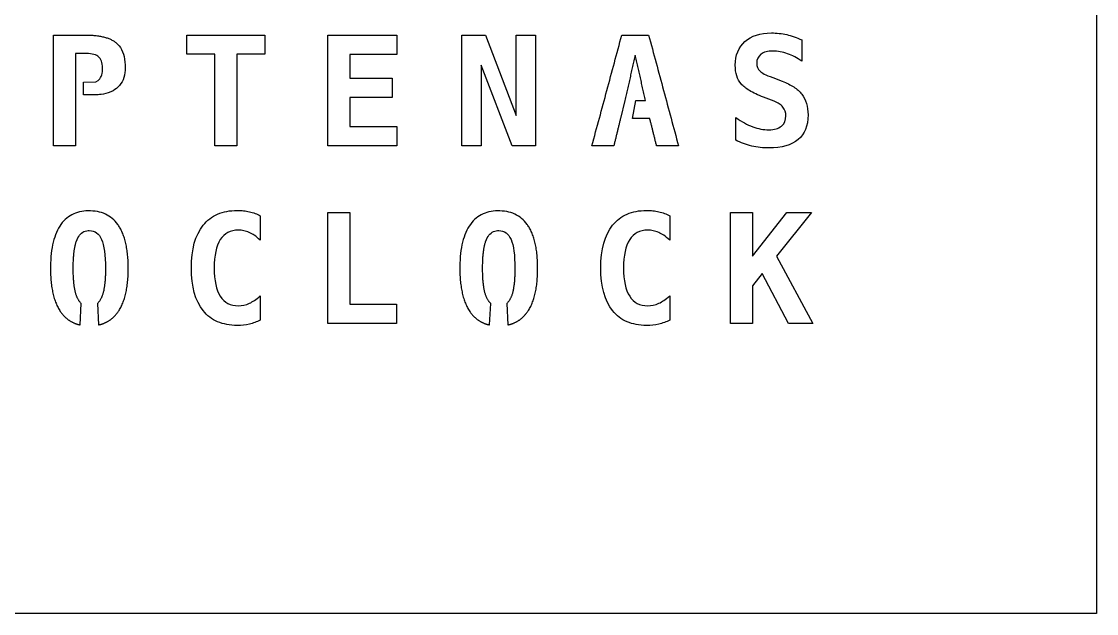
# Model space of a CAD drawing. Extents: x 14 to 293, y 10 to 290.
# Drawn here: x 161.8 to 293.2, y 10.1 to 82.4 of the extents above; entities that cross this region are included whole.
import ezdxf

# ---------------------------------------------------------------- set-up
doc = ezdxf.new("R2010")
doc.units = 0
doc.layers.add('Layer_1', color=7, linetype='CONTINUOUS')

msp = doc.modelspace()

# ---------------------------------------------------------------- linework, layer by layer
at = {"layer": 'Layer_1', "color": 5}
for points in [[(293.161773, 10.134256), (13.76052, 10.134256), (13.76052, 289.5355), (293.161773, 289.5355)], [(188.137895, 67.22428), (185.464889, 67.22428), (185.464889, 78.415499), (182.030582, 78.415499), (182.030582, 80.753368), (191.572205, 80.753368), (191.572205, 78.415499), (188.137895, 78.415499)], [(207.685121, 67.22428), (199.257573, 67.22428), (199.257573, 80.753368), (207.685121, 80.753368), (207.685121, 78.397156), (201.930582, 78.397156), (201.930582, 75.479317), (207.141135, 75.479317), (207.141135, 73.123457), (201.930582, 73.123457), (201.930582, 69.580495), (207.685121, 69.580495)], [(215.642269, 80.753368), (218.514954, 80.753368), (222.284401, 70.921761), (222.284401, 80.753368), (224.640611, 80.753368), (224.640611, 67.22428), (221.785923, 67.22428), (217.998482, 77.056594), (217.998482, 67.22428), (215.642269, 67.22428)], [(236.890348, 72.770325), (236.969723, 72.770325), (237.048395, 72.770325), (237.127418, 72.770325), (237.206441, 72.770325), (237.285464, 72.770325), (237.364484, 72.770325), (237.443507, 72.770325), (237.522531, 72.770325), (237.601551, 72.770325), (237.680574, 72.770325), (237.759597, 72.770325), (237.838618, 72.770325), (237.917641, 72.770325), (237.996667, 72.770325), (238.075332, 72.770325), (238.035825, 72.943188), (237.996309, 73.116048), (237.956447, 73.289263), (237.916937, 73.462126), (237.877424, 73.635341), (237.837914, 73.808204), (237.798049, 73.981416), (237.758539, 74.154279), (237.719026, 74.327493), (237.679164, 74.500356), (237.639651, 74.673571), (237.599789, 74.846431), (237.559924, 75.019294), (237.520414, 75.192506), (237.480901, 75.365369), (237.441391, 75.538587), (237.401526, 75.711447), (237.362016, 75.88431), (237.322503, 76.057522), (237.282641, 76.230739), (237.243128, 76.4036), (237.203618, 76.576462), (237.163753, 76.749677), (237.124243, 76.922892), (237.084732, 77.095755), (237.044513, 77.268615), (237.005, 77.441475), (236.965493, 77.61469), (236.925977, 77.787905), (236.886118, 77.960768), (236.846605, 78.133631), (236.807092, 78.306491), (236.767582, 78.133631), (236.728069, 77.960768), (236.68891, 77.787905), (236.6494, 77.61469), (236.610242, 77.441475), (236.570729, 77.268615), (236.531219, 77.095755), (236.49206, 76.922892), (236.452902, 76.749677), (236.413037, 76.576462), (236.373879, 76.4036), (236.334721, 76.230739), (236.29521, 76.057522), (236.2557, 75.88431), (236.216542, 75.711447), (236.177381, 75.538587), (236.137871, 75.365369), (236.09836, 75.192506), (236.059202, 75.019294), (236.019689, 74.846431), (235.980528, 74.673571), (235.941018, 74.500356), (235.901508, 74.327493), (235.862349, 74.154279), (235.823191, 73.981416), (235.783326, 73.808204), (235.744168, 73.635341), (235.70501, 73.462126), (235.665499, 73.289263), (235.625987, 73.116048), (235.586828, 72.943188), (235.547318, 72.770325), (235.012857, 70.568278), (234.987087, 70.463854), (234.961687, 70.35908), (234.936287, 70.254656), (234.910887, 70.150233), (234.885116, 70.04581), (234.859716, 69.941033), (234.834316, 69.836967), (234.808916, 69.732541), (234.783146, 69.627766), (234.757746, 69.523345), (234.732346, 69.418922), (234.706946, 69.314147), (234.681175, 69.209724), (234.655775, 69.105301), (234.630375, 69.000881), (234.604605, 68.896452), (234.579549, 68.792034), (234.554149, 68.687609), (234.528749, 68.582834), (234.503005, 68.478411), (234.477605, 68.373987), (234.452205, 68.269212), (234.426805, 68.164792), (234.401035, 68.060369), (234.375635, 67.9563), (234.350235, 67.85152), (234.324835, 67.747102), (234.299064, 67.642676), (234.273664, 67.537902), (234.248264, 67.433478), (234.222494, 67.329055), (234.197094, 67.22428), (234.113483, 67.22428), (234.030226, 67.22428), (233.946266, 67.22428), (233.86301, 67.22428), (233.779401, 67.22428), (233.695793, 67.22428), (233.612539, 67.22428), (233.528928, 67.22428), (233.445317, 67.22428), (233.361709, 67.22428), (233.278452, 67.22428), (233.194492, 67.22428), (233.111236, 67.22428), (233.02763, 67.22428), (232.944019, 67.22428), (232.860411, 67.22428), (232.777154, 67.22428), (232.693546, 67.22428), (232.609935, 67.22428), (232.526327, 67.22428), (232.443073, 67.22428), (232.35911, 67.22428), (232.275856, 67.22428), (232.192245, 67.22428), (232.108637, 67.22428), (232.025029, 67.22428), (231.941772, 67.22428), (231.858164, 67.22428), (231.774555, 67.22428), (231.691302, 67.22428), (231.607339, 67.22428), (231.524085, 67.22428), (231.63803, 67.647614), (231.75233, 68.070246), (231.866279, 68.492875), (231.980579, 68.915508), (232.094527, 69.338134), (232.208475, 69.76147), (232.322777, 70.1841), (232.437075, 70.60673), (232.551023, 71.029359), (232.664971, 71.452343), (232.779274, 71.87497), (232.893574, 72.297954), (233.007519, 72.720584), (233.121467, 73.143565), (233.235767, 73.566195), (233.350067, 73.988824), (233.464015, 74.411456), (233.577963, 74.83479), (233.692266, 75.257419), (233.806566, 75.680051), (233.920514, 76.102678), (234.034462, 76.525662), (234.148762, 76.948644), (234.263062, 77.371273), (234.37701, 77.793906), (234.490956, 78.216532), (234.604904, 78.639514), (234.719558, 79.062146), (234.833504, 79.485128), (234.947455, 79.907757), (235.061403, 80.330741), (235.176055, 80.753368), (235.278007, 80.753368), (235.380313, 80.753368), (235.482619, 80.753368), (235.584571, 80.753368), (235.68688, 80.753368), (235.789184, 80.753368), (235.891491, 80.753368), (235.993445, 80.753368), (236.095752, 80.753368), (236.198055, 80.753368), (236.300362, 80.753368), (236.402316, 80.753368), (236.50462, 80.753368), (236.606927, 80.753368), (236.708881, 80.753368), (236.811185, 80.753368), (236.913494, 80.753368), (237.015798, 80.753368), (237.118107, 80.753368), (237.220411, 80.753368), (237.322717, 80.753368), (237.424669, 80.753368), (237.526976, 80.753368), (237.629282, 80.753368), (237.731588, 80.753368), (237.83354, 80.753368), (237.935847, 80.753368), (238.038153, 80.753368), (238.140457, 80.753368), (238.242414, 80.753368), (238.344721, 80.753368), (238.447024, 80.753368), (238.560972, 80.330741), (238.675272, 79.907757), (238.789221, 79.485128), (238.903521, 79.062146), (239.017469, 78.639514), (239.131769, 78.216532), (239.245717, 77.793906), (239.360017, 77.371273), (239.473968, 76.948644), (239.587913, 76.525662), (239.702213, 76.102678), (239.816513, 75.680051), (239.930461, 75.257419), (240.044409, 74.83479), (240.158709, 74.411456), (240.273009, 73.988824), (240.38696, 73.566195), (240.500908, 73.143565), (240.615208, 72.720584), (240.729508, 72.297954), (240.843456, 71.87497), (240.957402, 71.452343), (241.071702, 71.029359), (241.186004, 70.60673), (241.29995, 70.1841), (241.413898, 69.76147), (241.527846, 69.338134), (241.6425, 68.915508), (241.756449, 68.492875), (241.870397, 68.070246), (241.984342, 67.647614), (242.098997, 67.22428), (242.015034, 67.22428), (241.93178, 67.22428), (241.848172, 67.22428), (241.764561, 67.22428), (241.680955, 67.22428), (241.597699, 67.22428), (241.513736, 67.22428), (241.430482, 67.22428), (241.346871, 67.22428), (241.26326, 67.22428), (241.179654, 67.22428), (241.096398, 67.22428), (241.012787, 67.22428), (240.929181, 67.22428), (240.845925, 67.22428), (240.762316, 67.22428), (240.678708, 67.22428), (240.5951, 67.22428), (240.511843, 67.22428), (240.427883, 67.22428), (240.344624, 67.22428), (240.261018, 67.22428), (240.177407, 67.22428), (240.093796, 67.22428), (240.010543, 67.22428), (239.92658, 67.22428), (239.843326, 67.22428), (239.759718, 67.22428), (239.676109, 67.22428), (239.592501, 67.22428), (239.509244, 67.22428), (239.425636, 67.22428), (239.399522, 67.329055), (239.373407, 67.433478), (239.347637, 67.537902), (239.321523, 67.642676), (239.295091, 67.747102), (239.26932, 67.85152), (239.243206, 67.9563), (239.217092, 68.060369), (239.190977, 68.164792), (239.164863, 68.269212), (239.139092, 68.373987), (239.112978, 68.478411), (239.086864, 68.582834), (239.060749, 68.687609), (239.034635, 68.792034), (239.00852, 68.896452), (238.98275, 69.000881), (238.956292, 69.105301), (238.930521, 69.209724), (238.904407, 69.314147), (238.878293, 69.418922), (238.852178, 69.523345), (238.826064, 69.627766), (238.800293, 69.732541), (238.774179, 69.836967), (238.748065, 69.941033), (238.72195, 70.04581), (238.695836, 70.150233), (238.669722, 70.254656), (238.643951, 70.35908), (238.617519, 70.463854), (238.591749, 70.568278), (238.479917, 70.568278), (238.367734, 70.568278), (238.256254, 70.568278), (238.144426, 70.568278), (238.03224, 70.568278), (237.92076, 70.568278), (237.808577, 70.568278), (237.696745, 70.568278), (237.585269, 70.568278), (237.473085, 70.568278), (237.361254, 70.568278), (237.249777, 70.568278), (237.137594, 70.568278), (237.025759, 70.568278), (236.913928, 70.568278), (236.802099, 70.568278), (236.690268, 70.568278), (236.578084, 70.568278), (236.466605, 70.568278), (236.889941, 72.770325)], [(199.275957, 45.554371), (199.275957, 59.083099), (201.948965, 59.083099), (201.948965, 47.910221), (207.666812, 47.910221), (207.666812, 45.554371)], [(248.46144, 59.083099), (251.134449, 59.083099), (251.134449, 53.737081), (255.320882, 59.083099), (258.347377, 59.083099), (254.079806, 53.754718), (258.501541, 45.554371), (255.529374, 45.554371), (252.321555, 51.643687), (251.134449, 50.139433), (251.134449, 45.554371), (248.46144, 45.554371)]]:
    msp.add_lwpolyline(points, close=True, dxfattribs=at)
for points in [[(171.083555, 73.460798), (169.414558, 73.460798), (169.414558, 74.982337), (170.912459, 75.023964), (171.207382, 75.200706), (171.321682, 75.305129), (171.419049, 75.421897), (171.505126, 75.55525), (171.579916, 75.705888), (171.642709, 75.874869), (171.690337, 76.068544), (171.722084, 76.288326), (171.736901, 76.501757), (171.739547, 76.728595), (171.728593, 76.964252), (171.702849, 77.181562), (171.662632, 77.380883), (171.606893, 77.56221), (171.537043, 77.725199), (171.452376, 77.87019), (171.404751, 77.936159), (171.297859, 78.053988), (171.173328, 78.156644), (171.029395, 78.24625), (170.866057, 78.322805), (170.68332, 78.38595), (170.48153, 78.436047), (170.260335, 78.472382), (170.019739, 78.495665), (169.760093, 78.505878), (169.574181, 78.506143), (169.495414, 78.506143), (168.432491, 78.506143), (168.432491, 74.81819), (168.432491, 73.694234), (168.432491, 72.570983), (168.432491, 67.224259), (165.759482, 67.224259), (165.759482, 80.753347), (168.896043, 80.753347), (169.136991, 80.753347), (169.378291, 80.753347), (169.619594, 80.753347)], [(257.165073, 80.163876), (257.165073, 77.554365)], [(173.371047, 79.829086), (173.574953, 79.645288), (173.7584, 79.441029), (173.921738, 79.215956), (174.064261, 78.970071), (174.186673, 78.70372), (174.288627, 78.417618), (174.370825, 78.114581), (174.433619, 77.796022), (174.476304, 77.46088), (174.499588, 77.109513), (174.503106, 76.771902), (174.487205, 76.41136), (174.461805, 76.159125), (174.409595, 75.846562), (174.336218, 75.561164), (174.24132, 75.297287), (174.124197, 75.049279), (173.985552, 74.817153), (173.824334, 74.600546), (173.651471, 74.410395), (173.460264, 74.239297), (173.250714, 74.086545), (173.022114, 73.952841), (172.771641, 73.837837)], [(253.60412, 75.551636), (254.754885, 75.117013)], [(253.803087, 72.670136), (252.48898, 73.168613)], [(249.091363, 67.922079), (249.091363, 70.685753)], [(173.611799, 57.618553), (173.453401, 57.824576), (173.28583, 58.017196), (173.109088, 58.196758), (172.923174, 58.362919), (172.728789, 58.515319), (172.524531, 58.654312), (172.311806, 58.779902), (172.089556, 58.892085), (171.858485, 58.990161), (171.617537, 59.074121), (171.367416, 59.144326), (171.108124, 59.200418), (170.839307, 59.242396), (170.561318, 59.270252), (170.274155, 59.284354), (169.98805, 59.284354), (169.716056, 59.271654), (169.450766, 59.24554), (169.192181, 59.206381), (168.939943, 59.154171), (168.694761, 59.088906), (168.45593, 59.010942), (168.224152, 58.919922), (167.998727, 58.815147), (167.782121, 58.694849), (167.573981, 58.558679), (167.37466, 58.405924), (167.183805, 58.236943), (167.00142, 58.052086), (166.827854, 57.851), (166.662751, 57.63369), (166.508941, 57.404384), (166.366769, 57.1652), (166.234126, 56.913314), (166.111357, 56.649083), (165.998115, 56.372151), (165.894398, 56.08252), (165.800558, 55.780538), (165.716244, 55.465864), (165.641457, 55.13813), (165.57584, 54.797698), (165.519746, 54.443858), (165.473179, 54.076968), (165.435785, 53.697026), (165.40793, 53.304027), (165.38888, 52.897979), (165.379355, 52.478173)], [(223.622047, 57.618553), (223.463652, 57.824576), (223.29608, 58.017196), (223.119339, 58.196758), (222.933424, 58.362919), (222.738688, 58.515319), (222.534782, 58.654312), (222.322057, 58.779902), (222.099807, 58.892085), (221.868735, 58.990161), (221.627787, 59.074121), (221.377666, 59.144326), (221.118372, 59.200418), (220.849555, 59.242396), (220.571568, 59.270252), (220.284402, 59.284354), (219.998301, 59.284354), (219.726306, 59.271654), (219.461017, 59.24554), (219.202429, 59.206381), (218.950191, 59.154171), (218.705009, 59.088906), (218.466178, 59.010942), (218.2344, 58.919922), (218.008975, 58.815147), (217.792369, 58.694849), (217.584229, 58.558679), (217.38491, 58.405924), (217.194053, 58.236943), (217.011671, 58.052086), (216.838101, 57.851), (216.673001, 57.63369), (216.519189, 57.404384), (216.37702, 57.1652), (216.244374, 56.913314), (216.121607, 56.649083), (216.008014, 56.372151), (215.904646, 56.08252), (215.810812, 55.780538), (215.726494, 55.465864), (215.651704, 55.13813), (215.586088, 54.797698), (215.529996, 54.443858), (215.483075, 54.076968), (215.446036, 53.697026), (215.418178, 53.304027), (215.399128, 52.897979), (215.389629, 52.478173)], [(191.010439, 58.684282), (191.010439, 55.712114)], [(241.020687, 58.684282), (241.020687, 55.712114)], [(168.521179, 55.497643), (168.6316, 55.788335), (168.724382, 55.983068), (168.825982, 56.158752), (168.9364, 56.315385), (169.055994, 56.453675), (169.184757, 56.572915), (169.322694, 56.673456), (169.472978, 56.754244), (169.635257, 56.81563), (169.809176, 56.857963), (169.995445, 56.880532), (170.126679, 56.884766), (170.376448, 56.867832), (170.608223, 56.816326), (170.822361, 56.730598), (171.019211, 56.610652), (171.198773, 56.456842), (171.360346, 56.268107), (171.504279, 56.045502), (171.630927, 55.788327), (171.741349, 55.497637), (171.836953, 55.16426), (171.91809, 54.788549), (171.984061, 54.370153), (172.03592, 53.909778), (172.07261, 53.40636), (172.094861, 52.860609)], [(218.531429, 55.497643), (218.641496, 55.788335), (218.734629, 55.983068), (218.836229, 56.158752), (218.946651, 56.315385), (219.066242, 56.453675), (219.195007, 56.572915), (219.332942, 56.673456), (219.483228, 56.754244), (219.645153, 56.81563), (219.819426, 56.857963), (220.005693, 56.880532), (220.136926, 56.884766), (220.386693, 56.867832), (220.618471, 56.816326), (220.832609, 56.730598), (221.029459, 56.610652), (221.208671, 56.456842), (221.370596, 56.268107), (221.514532, 56.045502), (221.641181, 55.788327), (221.751599, 55.497637), (221.847204, 55.16426), (221.928341, 54.788549), (221.994309, 54.370153), (222.04617, 53.909778), (222.08286, 53.40636), (222.105085, 52.860609)], [(191.010439, 48.924993), (191.010439, 45.952833)], [(241.020687, 48.924993), (241.020687, 45.952833)], [(168.990912, 45.3644), (169.149662, 47.998248), (169.14948, 47.998248)], [(171.111299, 47.998248), (171.258407, 45.3644)], [(219.00116, 45.3644), (219.15991, 47.998248), (219.159728, 47.998248)], [(221.121547, 47.998248), (221.268658, 45.3644)]]:
    msp.add_lwpolyline(points, dxfattribs=at)
for points in [[(169.619594, 80.753368), (169.728248, 80.753368), (169.835139, 80.75231), (169.940269, 80.749849)], [(169.940269, 80.749841), (170.045047, 80.747195), (170.148057, 80.743835), (170.249305, 80.738914)], [(170.249305, 80.738919), (170.350199, 80.733971), (170.44933, 80.728336), (170.546697, 80.720927)], [(170.546697, 80.720914), (170.644063, 80.71385), (170.738961, 80.705039), (170.832801, 80.695514)], [(170.832801, 80.695514), (170.926286, 80.685645), (171.017658, 80.675062), (171.107264, 80.663058)], [(171.107264, 80.663058), (171.196868, 80.651072), (171.284709, 80.638002), (171.370434, 80.623548)], [(171.370435, 80.623548), (171.456514, 80.609075), (171.540122, 80.593208), (171.621969, 80.576626)], [(171.621969, 80.576626), (171.704164, 80.559693), (171.783894, 80.541349), (171.862213, 80.522299)], [(171.862213, 80.522299), (171.940527, 80.502906), (172.017081, 80.482435), (172.09081, 80.460916)], [(172.09081, 80.460916), (172.165248, 80.439035), (172.237567, 80.416466), (172.308475, 80.392124)], [(172.308475, 80.392124), (172.379031, 80.368127), (172.447471, 80.343087), (172.514146, 80.316628)], [(172.514146, 80.316628), (172.580821, 80.289818), (172.645731, 80.262301), (172.708176, 80.233374)], [(172.708176, 80.233374), (172.771321, 80.204445), (172.832355, 80.17446), (172.89127, 80.143062)], [(172.89127, 80.143062), (172.950534, 80.112018), (173.007332, 80.079562), (173.06272, 80.045695)], [(250.214612, 79.955382), (251.005898, 80.656708), (252.081522, 81.007016), (253.440779, 81.007016)], [(253.440779, 81.007016), (253.766749, 81.007016), (254.090247, 80.988681), (254.41057, 80.952689)], [(254.41057, 80.952689), (254.730541, 80.916354), (255.032523, 80.864848), (255.316508, 80.798524)], [(255.316508, 80.798524), (255.600494, 80.732201), (255.900711, 80.645773), (256.218566, 80.540291)], [(256.218566, 80.540291), (256.535007, 80.434458), (256.851097, 80.308868), (257.165073, 80.163876)], [(173.06272, 80.045695), (173.118105, 80.011828), (173.171377, 79.977255), (173.222528, 79.940917)], [(173.222528, 79.940917), (173.274032, 79.904937), (173.323774, 79.86754), (173.371047, 79.829086)], [(249.036681, 77.065063), (249.036681, 78.29732), (249.42968, 79.261113), (250.214612, 79.955382)], [(253.648922, 78.795795), (253.002629, 78.795795), (252.510502, 78.665975), (252.172184, 78.406329)], [(255.41564, 78.478647), (254.817679, 78.689965), (254.229243, 78.795795), (253.648922, 78.795795)], [(252.172184, 78.406329), (251.827522, 78.146331), (251.655718, 77.778028), (251.655718, 77.300717)], [(257.165073, 77.554365), (256.597449, 77.959003), (256.013955, 78.266981), (255.41564, 78.478647)], [(249.752824, 74.790694), (249.275515, 75.346319), (249.036681, 76.104443), (249.036681, 77.065063)], [(251.655718, 77.300717), (251.655718, 76.926067), (251.782366, 76.615266), (252.036014, 76.367264)], [(252.036014, 76.367264), (252.157016, 76.246614), (252.336932, 76.122787), (252.575415, 75.995787)], [(252.575415, 75.995787), (252.813891, 75.868787), (253.156791, 75.72062), (253.60412, 75.551636)], [(254.754885, 75.117013), (255.31051, 74.905346), (255.784294, 74.671452), (256.176939, 74.414277)], [(172.771663, 73.837837), (171.869253, 73.436022), (171.083613, 73.460716), (171.083613, 73.460716)], [(250.776592, 73.970833), (250.329621, 74.239297), (249.98848, 74.512704), (249.752824, 74.790694)], [(252.48898, 73.168613), (251.794711, 73.434255), (251.22356, 73.701664), (250.776592, 73.970833)], [(256.176939, 74.414277), (256.569932, 74.157806), (256.895904, 73.866412), (257.155548, 73.540091)], [(257.155548, 73.540091), (257.669194, 72.881802), (257.926372, 72.032662), (257.926372, 70.993728)], [(254.396812, 72.366746), (254.217953, 72.484575), (254.020397, 72.585823), (253.803087, 72.670136)], [(254.854014, 71.954345), (254.727014, 72.111336), (254.574612, 72.248916), (254.396811, 72.366746)], [(255.216673, 70.885071), (255.216673, 71.29571), (255.095669, 71.652368), (254.854014, 71.954345)], [(257.926372, 70.993728), (257.926372, 69.658812), (257.521731, 68.655859), (256.712104, 67.985579)], [(249.091363, 70.685753), (249.465663, 70.419756), (249.819147, 70.196448), (250.151112, 70.015473)], [(250.151112, 70.015473), (250.483785, 69.834144), (250.8221, 69.679624), (251.166058, 69.552976)], [(254.020397, 69.295097), (254.274045, 69.370239), (254.49171, 69.483833), (254.673036, 69.634822)], [(254.673036, 69.634822), (255.035344, 69.936799), (255.216673, 70.353788), (255.216673, 70.885071)], [(251.166058, 69.552976), (251.837047, 69.305326), (252.48898, 69.181501), (253.123631, 69.181501)], [(253.123631, 69.181501), (253.467944, 69.181501), (253.766749, 69.219249), (254.020397, 69.295097)], [(251.048232, 67.206289), (250.359603, 67.369272), (249.707318, 67.607752), (249.091363, 67.922079)], [(252.081522, 67.024962), (251.737209, 67.061297), (251.392896, 67.12127), (251.048232, 67.206289)], [(253.141623, 66.970632), (252.779318, 66.970632), (252.425832, 66.988968), (252.081522, 67.024962)], [(256.712104, 67.985579), (255.896832, 67.308947), (254.706551, 66.970632), (253.141623, 66.970632)], [(185.799886, 58.887836), (186.49451, 59.187347), (187.292144, 59.336927), (188.192436, 59.336927)], [(188.192436, 59.336927), (188.464079, 59.336927), (188.722312, 59.323168), (188.967142, 59.296004)], [(188.967142, 59.296004), (189.211617, 59.268487), (189.451858, 59.227916), (189.687517, 59.173589)], [(189.687518, 59.173589), (190.164826, 59.06493), (190.605802, 58.901597), (191.010439, 58.684282)], [(235.810137, 58.887836), (236.50476, 59.187347), (237.302395, 59.336927), (238.20269, 59.336927)], [(238.20269, 59.336927), (238.474329, 59.336927), (238.732563, 59.323168), (238.977038, 59.296004)], [(238.977038, 59.296004), (239.221867, 59.268487), (239.462112, 59.227916), (239.697413, 59.173589)], [(239.697413, 59.173589), (240.175076, 59.06493), (240.616052, 58.901597), (241.020687, 58.684282)], [(184.033171, 57.533516), (184.516477, 58.137475), (185.105268, 58.589386), (185.799886, 58.887836)], [(234.043418, 57.533516), (234.526728, 58.137475), (235.115515, 58.589386), (235.810137, 58.887836)], [(173.687645, 57.510249), (173.662959, 57.546587), (173.637903, 57.582922), (173.611799, 57.618553)], [(173.832636, 57.281297), (173.78607, 57.359965), (173.737738, 57.436165), (173.687645, 57.510249)], [(173.968106, 57.039642), (173.924711, 57.122547), (173.879206, 57.203332), (173.832636, 57.281297)], [(174.094402, 56.784584), (174.053831, 56.871719), (174.011849, 56.957092), (173.968106, 57.039642)], [(174.211171, 56.516468), (174.173777, 56.60784), (174.134971, 56.697094), (174.094402, 56.784584)], [(174.318417, 56.2346), (174.28455, 56.330556), (174.248567, 56.424748), (174.211171, 56.516468)], [(182.592416, 52.313792), (182.592416, 54.591339), (183.072551, 56.331244), (184.033171, 57.533516)], [(188.327903, 56.935555), (187.361642, 56.935555), (186.627508, 56.548554), (186.126207, 55.775619)], [(188.993952, 56.867822), (188.773464, 56.912626), (188.551566, 56.935555), (188.327903, 56.935555)], [(189.669174, 56.645569), (189.439867, 56.74823), (189.214437, 56.821962), (188.993952, 56.867822)], [(190.280891, 56.305844), (190.066401, 56.447309), (189.862494, 56.560903), (189.669174, 56.645569)], [(223.697898, 57.510249), (223.673212, 57.546587), (223.647799, 57.582922), (223.622047, 57.618553)], [(223.84289, 57.281297), (223.79632, 57.359965), (223.747991, 57.436165), (223.697898, 57.510249)], [(223.978356, 57.039642), (223.934613, 57.122547), (223.889456, 57.203332), (223.84289, 57.281297)], [(224.10465, 56.784584), (224.064081, 56.871719), (224.0221, 56.957092), (223.978356, 57.039642)], [(224.221421, 56.516468), (224.184027, 56.60784), (224.145221, 56.697094), (224.10465, 56.784584)], [(224.328667, 56.2346), (224.294798, 56.330556), (224.258815, 56.424748), (224.221421, 56.516468)], [(232.60267, 52.313792), (232.60267, 54.591339), (233.082801, 56.331244), (234.043418, 57.533516)], [(238.338156, 56.935555), (237.371893, 56.935555), (236.637759, 56.548554), (236.13646, 55.775619)], [(239.004202, 56.867822), (238.783715, 56.912626), (238.561817, 56.935555), (238.338156, 56.935555)], [(239.679422, 56.645569), (239.450118, 56.74823), (239.22469, 56.821962), (239.004202, 56.867822)], [(240.291144, 56.305844), (240.076651, 56.447309), (239.872745, 56.560903), (239.679422, 56.645569)], [(168.382889, 54.98188), (168.396304, 55.044676), (168.410406, 55.105353), (168.425222, 55.164268)], [(168.425222, 55.164268), (168.440039, 55.22318), (168.45521, 55.281036), (168.471437, 55.336421)], [(168.471437, 55.336421), (168.487286, 55.391809), (168.503894, 55.445432), (168.521179, 55.497643)], [(174.416842, 55.940029), (174.385796, 56.040218), (174.352987, 56.138643), (174.318417, 56.2346)], [(174.505742, 55.631699), (174.477519, 55.736826), (174.447885, 55.839487), (174.416842, 55.940029)], [(174.584765, 55.31067), (174.560079, 55.419678), (174.53361, 55.526924), (174.505742, 55.631699)], [(174.654967, 54.975884), (174.633086, 55.08983), (174.610165, 55.201309), (174.584765, 55.31067)], [(186.126207, 55.775619), (185.624557, 54.989979), (185.374084, 53.83639), (185.374084, 52.313792)], [(191.010439, 55.712114), (190.738448, 55.965765), (190.49538, 56.163676), (190.280891, 56.305844)], [(218.39314, 54.98188), (218.406554, 55.044676), (218.420656, 55.105353), (218.435473, 55.164268)], [(218.435473, 55.164268), (218.45029, 55.22318), (218.465461, 55.281036), (218.481688, 55.336421)], [(218.481688, 55.336421), (218.497563, 55.391809), (218.514142, 55.445432), (218.531429, 55.497643)], [(224.42709, 55.940029), (224.396046, 56.040218), (224.363238, 56.138643), (224.328667, 56.2346)], [(224.51599, 55.631699), (224.487769, 55.736826), (224.458136, 55.839487), (224.42709, 55.940029)], [(224.595013, 55.31067), (224.570327, 55.419678), (224.543861, 55.526924), (224.51599, 55.631699)], [(224.665217, 54.975884), (224.643336, 55.08983), (224.620413, 55.201309), (224.595013, 55.31067)], [(236.13646, 55.775619), (235.634805, 54.989979), (235.38398, 53.83639), (235.38398, 52.313792)], [(241.020687, 55.712114), (240.748696, 55.965765), (240.505634, 56.163676), (240.291144, 56.305844)], [(168.206147, 53.663543), (168.212497, 53.747154), (168.219191, 53.828998), (168.2266, 53.909786)], [(168.226608, 53.909785), (168.234042, 53.989864), (168.242139, 54.068535), (168.250605, 54.145439)], [(168.250597, 54.145439), (168.259408, 54.222346), (168.268245, 54.296784), (168.278114, 54.37016)], [(168.278114, 54.37016), (168.287983, 54.443895), (168.298566, 54.515152), (168.309512, 54.58465)], [(168.309512, 54.58465), (168.32044, 54.654503), (168.332081, 54.722588), (168.344437, 54.788557)], [(168.344437, 54.788557), (168.356793, 54.85488), (168.369493, 54.919086), (168.382889, 54.98188)], [(174.715646, 54.628045), (174.697311, 54.746226), (174.67684, 54.862288), (174.654967, 54.975884)], [(174.76715, 54.26715), (174.751619, 54.389562), (174.734342, 54.509863), (174.715646, 54.628045)], [(174.809131, 53.892852), (174.796802, 54.019852), (174.782673, 54.144733), (174.76715, 54.26715)], [(174.84194, 53.505148), (174.832388, 53.636733), (174.821488, 53.766204), (174.809131, 53.892852)], [(218.216395, 53.663543), (218.222745, 53.747154), (218.229439, 53.828998), (218.236848, 53.909786)], [(218.236858, 53.909785), (218.243923, 53.989864), (218.252389, 54.068535), (218.260856, 54.145439)], [(218.260845, 54.145439), (218.269312, 54.222346), (218.278493, 54.296784), (218.288365, 54.37016)], [(218.288365, 54.37016), (218.298234, 54.443895), (218.308473, 54.515152), (218.319408, 54.58465)], [(218.319408, 54.58465), (218.330706, 54.654503), (218.342321, 54.722588), (218.354685, 54.788557)], [(218.354685, 54.788557), (218.367015, 54.85488), (218.379741, 54.919086), (218.39314, 54.98188)], [(224.725894, 54.628045), (224.707558, 54.746226), (224.68709, 54.862288), (224.665217, 54.975884)], [(224.777401, 54.26715), (224.761869, 54.389562), (224.744592, 54.509863), (224.725894, 54.628045)], [(224.819385, 53.892852), (224.807029, 54.019852), (224.792953, 54.144733), (224.777401, 54.26715)], [(224.85219, 53.505148), (224.842692, 53.636733), (224.831738, 53.766204), (224.819385, 53.892852)], [(168.160372, 52.272533), (168.160372, 52.374133), (168.161166, 52.473974), (168.161959, 52.572047)], [(168.162063, 52.572047), (168.163386, 52.669765), (168.165238, 52.766426), (168.167698, 52.860617)], [(168.167709, 52.860617), (168.170355, 52.955164), (168.173027, 53.04759), (168.17689, 53.138607)], [(168.176882, 53.138607), (168.180771, 53.229624), (168.185005, 53.318878), (168.189582, 53.406365)], [(168.189582, 53.406365), (168.194847, 53.493855), (168.200509, 53.579231), (168.206145, 53.663543)], [(172.094848, 52.860617), (172.0967, 52.766426), (172.099081, 52.669765), (172.100113, 52.572047)], [(172.100124, 52.572047), (172.101447, 52.473974), (172.101711, 52.374133), (172.101711, 52.272533)], [(174.865223, 53.10474), (174.859217, 53.240207), (174.851121, 53.373914), (174.84194, 53.505148)], [(174.879333, 52.690932), (174.876185, 52.830984), (174.871581, 52.968922), (174.865231, 53.10474)], [(174.883934, 52.263717), (174.883934, 52.408003), (174.882612, 52.550526), (174.879331, 52.690932)], [(218.170593, 52.272533), (218.170593, 52.374133), (218.171122, 52.473974), (218.172181, 52.572047)], [(218.172287, 52.572047), (218.17361, 52.669765), (218.175462, 52.766426), (218.177922, 52.860617)], [(218.177928, 52.860617), (218.180573, 52.955164), (218.183246, 53.04759), (218.187109, 53.138607)], [(218.187103, 53.138607), (218.190622, 53.229624), (218.195226, 53.318878), (218.199803, 53.406365)], [(218.199803, 53.406365), (218.204751, 53.493855), (218.210387, 53.579231), (218.216393, 53.663543)], [(222.105098, 52.860617), (222.10695, 52.766426), (222.108961, 52.669765), (222.110416, 52.572047)], [(222.110403, 52.572047), (222.111726, 52.473974), (222.111991, 52.374133), (222.111991, 52.272533)], [(224.875476, 53.10474), (224.86947, 53.240207), (224.861374, 53.373914), (224.852193, 53.505148)], [(224.889587, 52.690932), (224.886412, 52.830984), (224.881834, 52.968922), (224.875484, 53.10474)], [(224.894188, 52.263717), (224.894188, 52.408003), (224.892865, 52.550526), (224.889584, 52.690932)], [(165.378776, 52.263701), (165.378776, 52.119414), (165.380099, 51.977245), (165.383379, 51.837545)], [(165.379342, 52.478191), (165.379077, 52.407283), (165.378813, 52.335668), (165.378813, 52.263701)], [(165.383377, 51.837545), (165.386578, 51.69749), (165.391129, 51.559907), (165.397479, 51.42444)], [(165.397487, 51.42444), (165.403837, 51.288619), (165.411589, 51.155269), (165.421141, 51.024385)], [(168.162063, 51.972318), (168.161004, 52.070392), (168.160475, 52.170581), (168.160475, 52.272533)], [(168.167709, 51.682335), (168.165063, 51.777233), (168.163475, 51.873542), (168.162073, 51.972318)], [(168.176882, 51.402935), (168.173019, 51.494304), (168.170188, 51.587437), (168.167701, 51.682335)], [(168.189582, 51.134822), (168.184978, 51.222661), (168.180771, 51.31227), (168.176882, 51.402935)], [(172.08531, 51.402935), (172.082108, 51.31227), (172.077557, 51.222661), (172.07261, 51.134822)], [(172.094848, 51.682335), (172.092202, 51.587437), (172.089212, 51.494304), (172.085296, 51.402935)], [(172.100124, 51.972318), (172.099065, 51.873542), (172.096922, 51.777233), (172.094858, 51.682335)], [(172.10182, 52.272533), (172.10182, 52.170581), (172.101555, 52.070392), (172.100232, 51.972318)], [(174.84194, 51.027576), (174.851121, 51.158458), (174.859217, 51.291458), (174.865223, 51.42657)], [(174.865223, 51.42657), (174.871573, 51.561685), (174.876177, 51.698917), (174.879325, 51.838617)], [(174.879333, 51.838617), (174.882535, 51.977965), (174.883937, 52.119781), (174.883937, 52.263717)], [(184.033171, 47.103586), (183.072551, 48.311858), (182.592416, 50.048948), (182.592416, 52.313792)], [(185.374084, 52.313792), (185.374084, 50.791549), (185.624557, 49.643959), (186.126207, 48.870666)], [(215.389053, 52.263701), (215.389053, 52.119414), (215.390111, 51.977245), (215.393656, 51.837545)], [(215.389619, 52.478191), (215.389354, 52.407283), (215.38909, 52.335668), (215.38909, 52.263701)], [(215.393654, 51.837545), (215.396829, 51.69749), (215.401406, 51.559907), (215.407756, 51.42444)], [(215.407764, 51.42444), (215.414114, 51.288619), (215.421866, 51.155269), (215.431391, 51.024385)], [(218.172287, 51.972318), (218.171228, 52.070392), (218.170699, 52.170581), (218.170699, 52.272533)], [(218.177928, 51.682335), (218.175282, 51.777233), (218.173694, 51.873542), (218.172292, 51.972318)], [(218.187103, 51.402935), (218.183214, 51.494304), (218.180383, 51.587437), (218.177922, 51.682335)], [(218.199803, 51.134822), (218.195226, 51.222661), (218.190622, 51.31227), (218.187103, 51.402935)], [(222.095587, 51.402935), (222.092412, 51.31227), (222.087834, 51.222661), (222.082887, 51.134822)], [(222.105098, 51.682335), (222.102452, 51.587437), (222.099463, 51.494304), (222.095573, 51.402935)], [(222.110403, 51.972318), (222.10908, 51.873542), (222.107202, 51.777233), (222.105085, 51.682335)], [(222.112097, 52.272533), (222.112097, 52.170581), (222.111832, 52.070392), (222.110509, 51.972318)], [(224.85219, 51.027576), (224.861371, 51.158458), (224.869468, 51.291458), (224.875474, 51.42657)], [(224.875476, 51.42657), (224.881826, 51.561685), (224.886404, 51.698917), (224.889579, 51.838617)], [(224.889587, 51.838617), (224.892762, 51.977965), (224.89419, 52.119781), (224.89419, 52.263717)], [(234.043418, 47.103586), (233.082801, 48.311858), (232.60267, 50.048948), (232.60267, 52.313792)], [(235.38398, 52.313792), (235.38398, 50.791549), (235.634805, 49.643959), (236.13646, 48.870666)], [(165.421138, 51.024385), (165.430319, 50.893155), (165.441246, 50.76439), (165.453946, 50.637387)], [(165.453946, 50.637387), (165.466646, 50.510742), (165.480757, 50.38621), (165.496632, 50.263793)], [(165.496632, 50.263793), (165.511792, 50.141383), (165.529088, 50.021083), (165.548138, 49.902901)], [(165.548138, 49.902901), (165.567188, 49.785072), (165.587296, 49.669009), (165.609521, 49.555413)], [(168.206147, 50.876938), (168.200512, 50.960901), (168.19485, 51.047333), (168.189585, 51.134822)], [(168.226608, 50.629995), (168.219173, 50.710428), (168.212505, 50.792978), (168.206155, 50.876938)], [(168.250597, 50.393632), (168.242131, 50.47089), (168.234008, 50.549209), (168.2266, 50.629995)], [(168.278114, 50.167852), (168.268245, 50.241232), (168.259435, 50.316728), (168.250597, 50.393632)], [(168.309512, 49.953011), (168.298559, 50.022861), (168.288002, 50.094475), (168.278114, 50.167852)], [(168.344437, 49.74875), (168.332108, 49.815073), (168.32044, 49.883161), (168.309512, 49.953011)], [(171.953031, 49.953011), (171.942104, 49.883161), (171.930462, 49.815073), (171.918106, 49.74875)], [(171.984075, 50.167852), (171.974576, 50.094475), (171.96431, 50.022861), (171.953031, 49.953011)], [(172.01193, 50.393632), (172.003463, 50.316728), (171.993912, 50.241232), (171.984075, 50.167852)], [(172.03592, 50.629995), (172.028485, 50.549209), (172.020733, 50.47089), (172.011922, 50.393632)], [(172.056015, 50.876938), (172.050009, 50.792978), (172.042971, 50.710428), (172.035907, 50.629995)], [(172.07261, 51.134822), (172.067662, 51.047333), (172.062397, 50.960901), (172.05602, 50.876938)], [(174.654967, 49.561779), (174.676848, 49.675373), (174.6973, 49.790731), (174.715646, 49.908561)], [(174.715646, 49.908561), (174.734326, 50.026387), (174.751627, 50.146336), (174.76715, 50.268748)], [(174.76715, 50.268748), (174.782681, 50.390457), (174.796783, 50.514988), (174.809131, 50.641284)], [(174.809131, 50.641284), (174.821488, 50.768284), (174.832415, 50.896695), (174.84194, 51.027576)], [(215.431386, 51.024385), (215.440567, 50.893155), (215.451521, 50.76439), (215.463842, 50.637387)], [(215.463842, 50.637387), (215.476886, 50.510742), (215.490994, 50.38621), (215.506528, 50.263793)], [(215.506528, 50.263793), (215.522059, 50.141383), (215.539336, 50.021083), (215.558386, 49.902901)], [(215.558386, 49.902901), (215.577065, 49.785072), (215.597547, 49.669009), (215.619417, 49.555413)], [(218.216395, 50.876938), (218.210389, 50.960901), (218.20478, 51.047333), (218.199806, 51.134822)], [(218.236858, 50.629995), (218.229423, 50.710428), (218.222756, 50.792978), (218.216406, 50.876938)], [(218.260845, 50.393632), (218.252379, 50.47089), (218.243912, 50.549209), (218.236848, 50.629995)], [(218.288365, 50.167852), (218.278496, 50.241232), (218.269315, 50.316728), (218.260845, 50.393632)], [(218.319408, 49.953011), (218.308481, 50.022861), (218.298242, 50.094475), (218.288365, 50.167852)], [(218.354685, 49.74875), (218.342329, 49.815073), (218.330687, 49.883161), (218.319408, 49.953011)], [(221.963282, 49.953011), (221.951984, 49.883161), (221.940713, 49.815073), (221.928357, 49.74875)], [(221.994325, 50.167852), (221.984827, 50.094475), (221.974561, 50.022861), (221.963282, 49.953011)], [(222.02221, 50.393632), (222.013743, 50.316728), (222.004192, 50.241232), (221.994325, 50.167852)], [(222.046197, 50.629995), (222.038762, 50.549209), (222.030666, 50.47089), (222.022199, 50.393632)], [(222.066318, 50.876938), (222.060312, 50.792978), (222.053248, 50.710428), (222.046184, 50.629995)], [(222.082887, 51.134822), (222.077939, 51.047333), (222.072674, 50.960901), (222.066324, 50.876938)], [(224.665217, 49.561779), (224.687098, 49.675373), (224.707551, 49.790731), (224.725894, 49.908561)], [(224.725894, 49.908561), (224.744574, 50.026387), (224.761877, 50.146336), (224.777401, 50.268748)], [(224.777401, 50.268748), (224.792932, 50.390457), (224.807037, 50.514988), (224.819385, 50.641284)], [(224.819385, 50.641284), (224.831714, 50.768284), (224.842668, 50.896695), (224.85219, 51.027576)], [(165.609521, 49.555413), (165.631032, 49.44182), (165.65503, 49.330343), (165.680078, 49.221332)], [(165.680078, 49.221332), (165.704763, 49.111617), (165.731936, 49.004725), (165.760159, 48.89995)], [(165.760159, 48.89995), (165.788382, 48.794821), (165.818016, 48.692162), (165.849411, 48.591621)], [(165.849411, 48.591621), (165.880809, 48.490727), (165.913618, 48.392302), (165.948191, 48.296354)], [(168.382889, 49.555075), (168.369475, 49.617871), (168.356775, 49.682429), (168.344437, 49.74875)], [(168.425222, 49.372337), (168.410406, 49.43125), (168.396296, 49.492281), (168.382889, 49.555075)], [(168.471437, 49.200181), (168.455218, 49.255566), (168.440039, 49.313423), (168.425222, 49.372337)], [(168.521179, 49.038605), (168.503902, 49.090818), (168.487312, 49.144441), (168.471437, 49.200181)], [(168.574447, 48.887615), (168.556112, 48.936301), (168.538467, 48.986747), (168.521179, 49.038605)], [(168.6316, 48.747564), (168.61218, 48.79272), (168.592794, 48.839284), (168.574447, 48.887615)], [(168.692632, 48.614917), (168.671809, 48.657603), (168.651357, 48.702055), (168.6316, 48.747564)], [(168.758248, 48.49074), (168.735309, 48.530603), (168.713798, 48.572232), (168.692632, 48.614917)], [(171.56956, 48.614917), (171.548737, 48.572232), (171.526872, 48.530603), (171.504295, 48.49074)], [(171.630941, 48.747564), (171.611547, 48.702055), (171.591076, 48.657603), (171.56956, 48.614917)], [(171.687741, 48.887615), (171.66975, 48.839284), (171.6507, 48.79272), (171.630941, 48.747564)], [(171.741364, 49.038605), (171.724087, 48.986747), (171.706439, 48.936301), (171.687741, 48.887615)], [(171.791106, 49.200181), (171.774887, 49.144441), (171.75865, 49.090818), (171.741364, 49.038605)], [(171.836966, 49.372337), (171.82215, 49.313423), (171.806981, 49.255566), (171.791106, 49.200181)], [(171.8793, 49.555075), (171.865885, 49.492281), (171.851783, 49.43125), (171.836966, 49.372337)], [(171.918106, 49.74875), (171.90575, 49.682429), (171.892706, 49.617871), (171.8793, 49.555075)], [(174.318417, 48.304476), (174.352987, 48.400782), (174.385796, 48.498853), (174.416842, 48.599397)], [(174.416842, 48.599397), (174.447885, 48.699584), (174.477519, 48.802245), (174.505742, 48.90702)], [(174.505742, 48.90702), (174.533597, 49.011795), (174.560069, 49.119041), (174.584765, 49.227698)], [(174.584765, 49.227698), (174.610165, 49.337058), (174.633094, 49.448183), (174.654967, 49.561779)], [(186.126207, 48.870666), (186.627508, 48.091381), (187.361642, 47.701544), (188.327903, 47.701544)], [(190.308055, 48.358785), (190.516547, 48.500602), (190.750793, 48.689337), (191.010439, 48.924993)], [(215.619417, 49.555413), (215.641298, 49.44182), (215.66528, 49.330343), (215.689974, 49.221332)], [(215.689974, 49.221332), (215.715003, 49.111617), (215.742184, 49.004725), (215.770407, 48.89995)], [(215.770407, 48.89995), (215.79863, 48.794821), (215.828264, 48.692162), (215.859662, 48.591621)], [(215.859662, 48.591621), (215.890705, 48.490727), (215.923865, 48.392302), (215.958439, 48.296354)], [(218.39314, 49.555075), (218.379725, 49.617871), (218.367025, 49.682429), (218.354685, 49.74875)], [(218.435473, 49.372337), (218.420656, 49.43125), (218.406546, 49.492281), (218.39314, 49.555075)], [(218.481688, 49.200181), (218.465469, 49.255566), (218.45029, 49.313423), (218.435473, 49.372337)], [(218.531429, 49.038605), (218.514152, 49.090818), (218.497563, 49.144441), (218.481688, 49.200181)], [(218.584698, 48.887615), (218.565992, 48.936301), (218.548715, 48.986747), (218.531429, 49.038605)], [(218.641496, 48.747564), (218.622102, 48.79272), (218.603042, 48.839284), (218.584698, 48.887615)], [(218.702879, 48.614917), (218.682057, 48.657603), (218.661253, 48.702055), (218.641496, 48.747564)], [(218.768144, 48.49074), (218.745575, 48.530603), (218.724046, 48.572232), (218.702879, 48.614917)], [(221.57981, 48.614917), (221.559014, 48.572232), (221.537123, 48.530603), (221.514546, 48.49074)], [(221.641194, 48.747564), (221.621773, 48.702055), (221.600977, 48.657603), (221.57981, 48.614917)], [(221.697992, 48.887615), (221.68, 48.839284), (221.66095, 48.79272), (221.641194, 48.747564)], [(221.751612, 49.038605), (221.734309, 48.986747), (221.716687, 48.936301), (221.697992, 48.887615)], [(221.801002, 49.200181), (221.785127, 49.144441), (221.7689, 49.090818), (221.751612, 49.038605)], [(221.847217, 49.372337), (221.8324, 49.313423), (221.817232, 49.255566), (221.801002, 49.200181)], [(221.88955, 49.555075), (221.876136, 49.492281), (221.862034, 49.43125), (221.847217, 49.372337)], [(221.928357, 49.74875), (221.915657, 49.682429), (221.902957, 49.617871), (221.88955, 49.555075)], [(224.328667, 48.304476), (224.363238, 48.400782), (224.396046, 48.498853), (224.42709, 48.599397)], [(224.42709, 48.599397), (224.458136, 48.699584), (224.487769, 48.802245), (224.51599, 48.90702)], [(224.51599, 48.90702), (224.543874, 49.011795), (224.570319, 49.119041), (224.595013, 49.227698)], [(224.595013, 49.227698), (224.620413, 49.337058), (224.643344, 49.448183), (224.665217, 49.561779)], [(236.13646, 48.870666), (236.637759, 48.091381), (237.371893, 47.701544), (238.338156, 47.701544)], [(240.318303, 48.358785), (240.5268, 48.500602), (240.761044, 48.689337), (241.020687, 48.924993)], [(165.948191, 48.296354), (165.982764, 48.200045), (166.018744, 48.106198), (166.056493, 48.014123)], [(166.056493, 48.014123), (166.094241, 47.922392), (166.133399, 47.832804), (166.17397, 47.745306)], [(166.17397, 47.745306), (166.215245, 47.657808), (166.257579, 47.572454), (166.301322, 47.489533)], [(166.301322, 47.489533), (166.34542, 47.406295), (166.390929, 47.325492), (166.437847, 47.246461)], [(168.827744, 48.37503), (168.803746, 48.412069), (168.780473, 48.450524), (168.758248, 48.49074)], [(168.901827, 48.268123), (168.876427, 48.302016), (168.851382, 48.337973), (168.827744, 48.37503)], [(168.980144, 48.169354), (168.952966, 48.20076), (168.926875, 48.233568), (168.901827, 48.268123)], [(169.062696, 48.079395), (169.034473, 48.108314), (169.006957, 48.137948), (168.980144, 48.169354)], [(169.14948, 47.998248), (169.119846, 48.023648), (169.090919, 48.05082), (169.062696, 48.079395)], [(171.198786, 48.079395), (171.170211, 48.05082), (171.141284, 48.023648), (171.111299, 47.998248)], [(171.281691, 48.169354), (171.254513, 48.137948), (171.227009, 48.108314), (171.198786, 48.079395)], [(171.360359, 48.268123), (171.334615, 48.233568), (171.308501, 48.20076), (171.281691, 48.169354)], [(171.434445, 48.37503), (171.410447, 48.337973), (171.385759, 48.302016), (171.360359, 48.268123)], [(171.504295, 48.49074), (171.481726, 48.450524), (171.458435, 48.412069), (171.434445, 48.37503)], [(173.832636, 47.255668), (173.879206, 47.334329), (173.924711, 47.415476), (173.968106, 47.49837)], [(173.968106, 47.49837), (174.011849, 47.581264), (174.053831, 47.666645), (174.094402, 47.754143)], [(174.094402, 47.754143), (174.134971, 47.841614), (174.173777, 47.931229), (174.211171, 48.022589)], [(174.211171, 48.022589), (174.248567, 48.11432), (174.28455, 48.208512), (174.318417, 48.304476)], [(188.327903, 47.701544), (188.793221, 47.701544), (189.243367, 47.801398), (189.678344, 48.000708)], [(189.678344, 48.000708), (189.889659, 48.097361), (190.099561, 48.216608), (190.308055, 48.358785)], [(215.958439, 48.296354), (215.993014, 48.200045), (216.028998, 48.106198), (216.066743, 48.014123)], [(216.066743, 48.014123), (216.104491, 47.922392), (216.14365, 47.832804), (216.184218, 47.745306)], [(216.184218, 47.745306), (216.225493, 47.657808), (216.267826, 47.572454), (216.311573, 47.489533)], [(216.311573, 47.489533), (216.355668, 47.406295), (216.401176, 47.325492), (216.448098, 47.246461)], [(218.837994, 48.37503), (218.813996, 48.412069), (218.790721, 48.450524), (218.768144, 48.49074)], [(218.912078, 48.268123), (218.886678, 48.302016), (218.861629, 48.337973), (218.837994, 48.37503)], [(218.990394, 48.169354), (218.963243, 48.20076), (218.937126, 48.233568), (218.912078, 48.268123)], [(219.072944, 48.079395), (219.044721, 48.108314), (219.017204, 48.137948), (218.990394, 48.169354)], [(219.159728, 47.998248), (219.130094, 48.023648), (219.101167, 48.05082), (219.072944, 48.079395)], [(221.208685, 48.079395), (221.180462, 48.05082), (221.151183, 48.023648), (221.121547, 47.998248)], [(221.291589, 48.169354), (221.264776, 48.137948), (221.23726, 48.108314), (221.208685, 48.079395)], [(221.37061, 48.268123), (221.344839, 48.233568), (221.318751, 48.20076), (221.291589, 48.169354)], [(221.444696, 48.37503), (221.420698, 48.337973), (221.39601, 48.302016), (221.37061, 48.268123)], [(221.514546, 48.49074), (221.491977, 48.450524), (221.468685, 48.412069), (221.444696, 48.37503)], [(223.84289, 47.255668), (223.889456, 47.334329), (223.934613, 47.415476), (223.978356, 47.49837)], [(223.978356, 47.49837), (224.0221, 47.581264), (224.064081, 47.666645), (224.10465, 47.754143)], [(224.10465, 47.754143), (224.145221, 47.841614), (224.184027, 47.931229), (224.221421, 48.022589)], [(224.221421, 48.022589), (224.258815, 48.11432), (224.294798, 48.208512), (224.328667, 48.304476)], [(238.338156, 47.701544), (238.803471, 47.701544), (239.253617, 47.801398), (239.688595, 48.000708)], [(239.688595, 48.000708), (239.89991, 48.097361), (240.109812, 48.216608), (240.318303, 48.358785)], [(166.437847, 47.246461), (166.484768, 47.1678), (166.533452, 47.091256), (166.5839, 47.016802)], [(166.5839, 47.016802), (166.607553, 46.981189), (166.631525, 46.946608), (166.656573, 46.912027)], [(166.656573, 46.912027), (166.680888, 46.877473), (166.70596, 46.843606), (166.73136, 46.810083)], [(166.73136, 46.810083), (166.75676, 46.776561), (166.782515, 46.743752), (166.808618, 46.711658)], [(166.808618, 46.711658), (166.834733, 46.67885), (166.861535, 46.6471), (166.888348, 46.615694)], [(166.888348, 46.615694), (166.915158, 46.584314), (166.942323, 46.553252), (166.970191, 46.522931)], [(166.970191, 46.522931), (166.997708, 46.492583), (167.025931, 46.462606), (167.054861, 46.433317)], [(167.054861, 46.433317), (167.083436, 46.404027), (167.112363, 46.375108), (167.141641, 46.346877)], [(167.141641, 46.346877), (167.170923, 46.318673), (167.200556, 46.290786), (167.230896, 46.263639)], [(167.230896, 46.263639), (167.260881, 46.236493), (167.290866, 46.209664), (167.321913, 46.183206)], [(167.321913, 46.183206), (167.352956, 46.157012), (167.384357, 46.131348), (167.416107, 46.106292)], [(167.416107, 46.106292), (167.447857, 46.080892), (167.479959, 46.056206), (167.512061, 46.032208)], [(167.512061, 46.032208), (167.544517, 46.007602), (167.577677, 45.984239), (167.61084, 45.960956)], [(172.647298, 45.96167), (172.680813, 45.984954), (172.713973, 46.008581), (172.746784, 46.032923)], [(172.746784, 46.032923), (172.779947, 46.057264), (172.8124, 46.08195), (172.844502, 46.10772)], [(172.844502, 46.10772), (172.876252, 46.132856), (172.908002, 46.15852), (172.939403, 46.184979)], [(172.939403, 46.184979), (172.970799, 46.211781), (173.00149, 46.238583), (173.032182, 46.266126)], [(173.032182, 46.266126), (173.062522, 46.293273), (173.092861, 46.321504), (173.122495, 46.349735)], [(173.122495, 46.349735), (173.152128, 46.37831), (173.18141, 46.407229), (173.210336, 46.436862)], [(173.210336, 46.436862), (173.239263, 46.466495), (173.267838, 46.496473), (173.29571, 46.527164)], [(173.29571, 46.527164), (173.32393, 46.557856), (173.351447, 46.589262), (173.378963, 46.621012)], [(173.378963, 46.621012), (173.406141, 46.652418), (173.433293, 46.684512), (173.459751, 46.71732)], [(173.459751, 46.71732), (173.486183, 46.750129), (173.512313, 46.783281), (173.538068, 46.816804)], [(173.538068, 46.816804), (173.563812, 46.85067), (173.58922, 46.885251), (173.613913, 46.919806)], [(173.613913, 46.919806), (173.639313, 46.954731), (173.663658, 46.99037), (173.687645, 47.02601)], [(173.687645, 47.02601), (173.737738, 47.100437), (173.78607, 47.176981), (173.832636, 47.255668)], [(185.799886, 45.748919), (185.105268, 46.048427), (184.516477, 46.499648), (184.033171, 47.103586)], [(216.448098, 47.246461), (216.495016, 47.1678), (216.5437, 47.091256), (216.594148, 47.016802)], [(216.594148, 47.016802), (216.617801, 46.981189), (216.641773, 46.946608), (216.666821, 46.912027)], [(216.666821, 46.912027), (216.691189, 46.877473), (216.715856, 46.843606), (216.74161, 46.810083)], [(216.74161, 46.810083), (216.76701, 46.776561), (216.792762, 46.743752), (216.818517, 46.711658)], [(216.818517, 46.711658), (216.844975, 46.67885), (216.871431, 46.6471), (216.898596, 46.615694)], [(216.898596, 46.615694), (216.925409, 46.584314), (216.952571, 46.553252), (216.980439, 46.522931)], [(216.980439, 46.522931), (217.007959, 46.492583), (217.036179, 46.462606), (217.065109, 46.433317)], [(217.065109, 46.433317), (217.093686, 46.404027), (217.122613, 46.375108), (217.151892, 46.346877)], [(217.151892, 46.346877), (217.181173, 46.318673), (217.210804, 46.290786), (217.240792, 46.263639)], [(217.240792, 46.263639), (217.271132, 46.236493), (217.301117, 46.209664), (217.332163, 46.183206)], [(217.332163, 46.183206), (217.363207, 46.157012), (217.394605, 46.131348), (217.426355, 46.106292)], [(217.426355, 46.106292), (217.458105, 46.080892), (217.490207, 46.056206), (217.522311, 46.032208)], [(217.522311, 46.032208), (217.554765, 46.007602), (217.587928, 45.984239), (217.621088, 45.960956)], [(222.657548, 45.96167), (222.691063, 45.984954), (222.724223, 46.008581), (222.757034, 46.032923)], [(222.757034, 46.032923), (222.790197, 46.057264), (222.822651, 46.08195), (222.854755, 46.10772)], [(222.854755, 46.10772), (222.886505, 46.132856), (222.918255, 46.15852), (222.949651, 46.184979)], [(222.949651, 46.184979), (222.980697, 46.211781), (223.011741, 46.238583), (223.042432, 46.266126)], [(223.042432, 46.266126), (223.072772, 46.293273), (223.102757, 46.321504), (223.132745, 46.349735)], [(223.132745, 46.349735), (223.162379, 46.37831), (223.191657, 46.407229), (223.220587, 46.436862)], [(223.220587, 46.436862), (223.249514, 46.466495), (223.277737, 46.496473), (223.305957, 46.527164)], [(223.305957, 46.527164), (223.33418, 46.557856), (223.361697, 46.589262), (223.388862, 46.621012)], [(223.388862, 46.621012), (223.416379, 46.652418), (223.443543, 46.684512), (223.470002, 46.71732)], [(223.470002, 46.71732), (223.496434, 46.750129), (223.522564, 46.783281), (223.548318, 46.816804)], [(223.548318, 46.816804), (223.574089, 46.85067), (223.599473, 46.885251), (223.624166, 46.919806)], [(223.624166, 46.919806), (223.649566, 46.954731), (223.673905, 46.99037), (223.697898, 47.02601)], [(223.697898, 47.02601), (223.747991, 47.100437), (223.79632, 47.176981), (223.84289, 47.255668)], [(235.810137, 45.748919), (235.115515, 46.048427), (234.526728, 46.499648), (234.043418, 47.103586)], [(167.61084, 45.960956), (167.644, 45.937673), (167.677867, 45.915077), (167.712086, 45.892852)], [(167.712086, 45.892852), (167.745952, 45.870892), (167.780174, 45.849117), (167.81545, 45.828294)], [(167.81545, 45.828294), (167.850024, 45.806863), (167.8853, 45.786331), (167.921286, 45.766223)], [(167.921286, 45.766223), (167.956563, 45.746114), (167.992899, 45.726694), (168.028882, 45.707644)], [(168.028882, 45.707644), (168.065572, 45.688329), (168.102261, 45.669914), (168.140007, 45.652267)], [(168.140007, 45.652267), (168.177049, 45.634275), (168.215151, 45.616998), (168.253251, 45.600064)], [(168.253251, 45.600064), (168.291351, 45.583396), (168.330158, 45.567256), (168.369313, 45.551725)], [(168.369313, 45.551725), (168.408474, 45.536115), (168.448336, 45.521377), (168.488201, 45.507275)], [(168.488201, 45.507275), (168.528066, 45.492723), (168.568986, 45.479044), (168.60991, 45.466)], [(168.60991, 45.466), (168.650833, 45.453035), (168.692108, 45.4406), (168.733737, 45.428614)], [(168.733737, 45.428614), (168.775716, 45.416973), (168.818404, 45.405331), (168.861089, 45.394748)], [(168.861089, 45.394748), (168.903774, 45.384164), (168.947169, 45.373846), (168.990912, 45.3644)], [(171.258407, 45.3644), (171.302151, 45.373925), (171.345191, 45.384244), (171.38823, 45.394748)], [(171.38823, 45.394748), (171.430916, 45.405331), (171.473249, 45.416973), (171.51523, 45.428614)], [(171.51523, 45.428614), (171.557209, 45.440521), (171.598839, 45.452956), (171.640114, 45.466)], [(171.640114, 45.466), (171.681039, 45.478965), (171.721605, 45.492829), (171.761825, 45.507275)], [(171.761825, 45.507275), (171.802393, 45.521298), (171.842258, 45.53622), (171.881416, 45.551725)], [(171.881416, 45.551725), (171.920572, 45.567335), (171.960088, 45.583475), (171.998188, 45.600064)], [(171.998188, 45.600064), (172.036991, 45.616998), (172.075091, 45.634275), (172.112488, 45.652267)], [(172.112488, 45.652267), (172.150588, 45.669994), (172.187629, 45.68825), (172.224668, 45.70767)], [(172.224668, 45.70767), (172.261006, 45.72672), (172.297696, 45.746114), (172.333679, 45.766223)], [(172.333679, 45.766223), (172.369663, 45.786331), (172.405294, 45.807154), (172.440571, 45.82832)], [(172.440571, 45.82832), (172.475848, 45.849487), (172.510421, 45.871342), (172.544994, 45.893223)], [(172.544994, 45.893223), (172.579564, 45.915712), (172.613431, 45.938387), (172.647298, 45.96167)], [(188.192436, 45.30053), (187.292144, 45.30053), (186.49451, 45.450125), (185.799886, 45.748919)], [(189.678344, 45.463513), (189.219377, 45.354875), (188.724077, 45.30053), (188.192436, 45.30053)], [(191.010439, 45.952833), (190.587455, 45.735505), (190.143307, 45.572177), (189.678344, 45.463513)], [(217.621088, 45.960956), (217.654251, 45.937673), (217.688115, 45.915077), (217.721984, 45.892852)], [(217.721984, 45.892852), (217.756203, 45.870892), (217.790421, 45.849117), (217.825701, 45.828294)], [(217.825701, 45.828294), (217.860271, 45.806863), (217.895551, 45.786331), (217.931534, 45.766223)], [(217.931534, 45.766223), (217.966811, 45.746114), (218.003149, 45.726694), (218.03913, 45.707644)], [(218.03913, 45.707644), (218.07582, 45.688329), (218.112509, 45.669914), (218.150257, 45.652267)], [(218.150257, 45.652267), (218.187299, 45.634275), (218.225399, 45.616998), (218.263499, 45.600064)], [(218.263499, 45.600064), (218.301599, 45.583396), (218.340406, 45.567256), (218.379564, 45.551725)], [(218.379564, 45.551725), (218.41837, 45.536115), (218.458235, 45.521377), (218.498452, 45.507275)], [(218.498452, 45.507275), (218.538317, 45.492723), (218.579237, 45.479044), (218.62016, 45.466)], [(218.62016, 45.466), (218.661083, 45.453035), (218.702358, 45.4406), (218.743985, 45.428614)], [(218.743985, 45.428614), (218.785967, 45.416973), (218.828652, 45.405331), (218.87134, 45.394748)], [(218.87134, 45.394748), (218.914025, 45.384164), (218.957417, 45.373846), (219.00116, 45.3644)], [(221.268658, 45.3644), (221.312401, 45.373925), (221.355441, 45.384244), (221.398478, 45.394748)], [(221.398478, 45.394748), (221.441166, 45.405331), (221.483499, 45.416973), (221.525484, 45.428614)], [(221.525484, 45.428614), (221.567462, 45.440521), (221.608737, 45.452956), (221.650364, 45.466)], [(221.650364, 45.466), (221.691287, 45.478965), (221.731859, 45.492829), (221.772075, 45.507275)], [(221.772075, 45.507275), (221.812644, 45.521298), (221.852509, 45.53622), (221.891667, 45.551725)], [(221.891667, 45.551725), (221.930825, 45.567335), (221.969984, 45.583475), (222.008435, 45.600064)], [(222.008435, 45.600064), (222.047242, 45.616998), (222.085342, 45.634275), (222.122735, 45.652267)], [(222.122735, 45.652267), (222.160484, 45.669994), (222.19788, 45.68825), (222.234567, 45.70767)], [(222.234567, 45.70767), (222.271257, 45.72672), (222.307944, 45.746114), (222.34393, 45.766223)], [(222.34393, 45.766223), (222.37991, 45.786331), (222.415542, 45.807154), (222.450821, 45.82832)], [(222.450821, 45.82832), (222.486098, 45.849487), (222.520671, 45.871342), (222.555245, 45.893223)], [(222.555245, 45.893223), (222.589818, 45.915712), (222.623684, 45.938387), (222.657548, 45.96167)], [(238.20269, 45.30053), (237.302395, 45.30053), (236.50476, 45.450125), (235.810137, 45.748919)], [(239.688595, 45.463513), (239.229627, 45.354875), (238.734327, 45.30053), (238.20269, 45.30053)], [(241.020687, 45.952833), (240.597709, 45.735505), (240.153558, 45.572177), (239.688595, 45.463513)]]:
    msp.add_open_spline(points, degree=3, dxfattribs=at)

doc.saveas('drawing.dxf')
